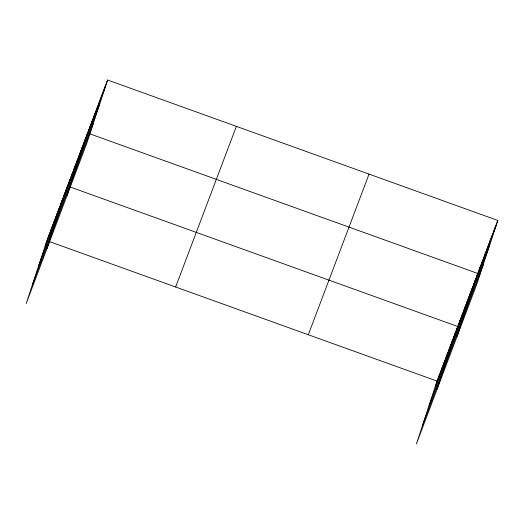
<?xml version="1.0" encoding="UTF-8"?>
<svg xmlns="http://www.w3.org/2000/svg" width="524" height="524" viewBox="0 0 524 524"><rect width="100%" height="100%" fill="white"/><g stroke="black" fill="none" stroke-linecap="round" stroke-linejoin="round"><path stroke-width="0.79" d="M47.651 239.337L49.459 233.835M50.232 232.505L52.04 227.01M52.813 225.68L54.62 220.185M55.393 218.855L57.201 213.353M57.974 212.024L59.782 206.528M60.555 205.198L62.363 199.703M63.135 198.373L64.943 192.871M46.852 248.933L67.524 186.046M68.225 184.92L70.033 179.418M70.727 178.291L72.535 172.796M73.236 171.662L75.043 166.167M75.738 165.04L77.545 159.538M78.246 158.412L80.054 152.916M80.748 151.783L82.556 146.288M83.257 145.161L85.065 139.659M66.895 195.924L87.567 133.037M88.268 131.904L90.076 126.408M90.77 125.282L92.578 119.78M93.279 118.653L95.086 113.158M95.781 112.025L97.588 106.529M98.289 105.403L100.097 99.901M100.791 98.774L102.599 93.279M103.3 92.145L105.108 86.65M107.61 80.021L86.932 142.908L26.2 303.553L46.878 240.667L107.61 80.021L497.8 220.447L477.122 283.333L416.39 443.979L437.068 381.092L497.8 220.447M437.841 379.762L439.649 374.26M440.422 372.931L442.23 367.435M443.003 366.106L444.811 360.61M445.583 359.281L447.391 353.779M448.164 352.449L449.972 346.954M450.745 345.624L452.553 340.128M453.326 338.799L455.133 333.297M437.036 389.358L457.714 326.472L69.672 186.819M458.415 325.345L460.223 319.843M460.917 318.716L462.725 313.221M463.426 312.088L465.233 306.592M465.928 305.466L467.736 299.964M468.436 298.837L470.244 293.342M470.938 292.209L472.746 286.713M473.447 285.587L475.255 280.085M457.079 336.349L477.757 273.463L89.715 133.803M478.458 272.329L480.266 266.834M480.96 265.707L482.768 260.205M483.469 259.079L485.276 253.583M485.971 252.45L487.779 246.955M488.479 245.828L490.287 240.326M490.981 239.199L492.789 233.697M493.49 232.571L495.298 227.075M45.071 246.162L105.802 85.523M38.841 265.098L99.58 104.459M32.429 284.611L93.161 123.972M175.638 287.001L236.376 126.363M308.302 334.751L369.04 174.106M435.261 386.588L495.992 225.949M429.032 405.524L489.763 244.885M422.619 425.036L483.351 264.397M49.741 241.695L437.068 381.092"/></g></svg>
